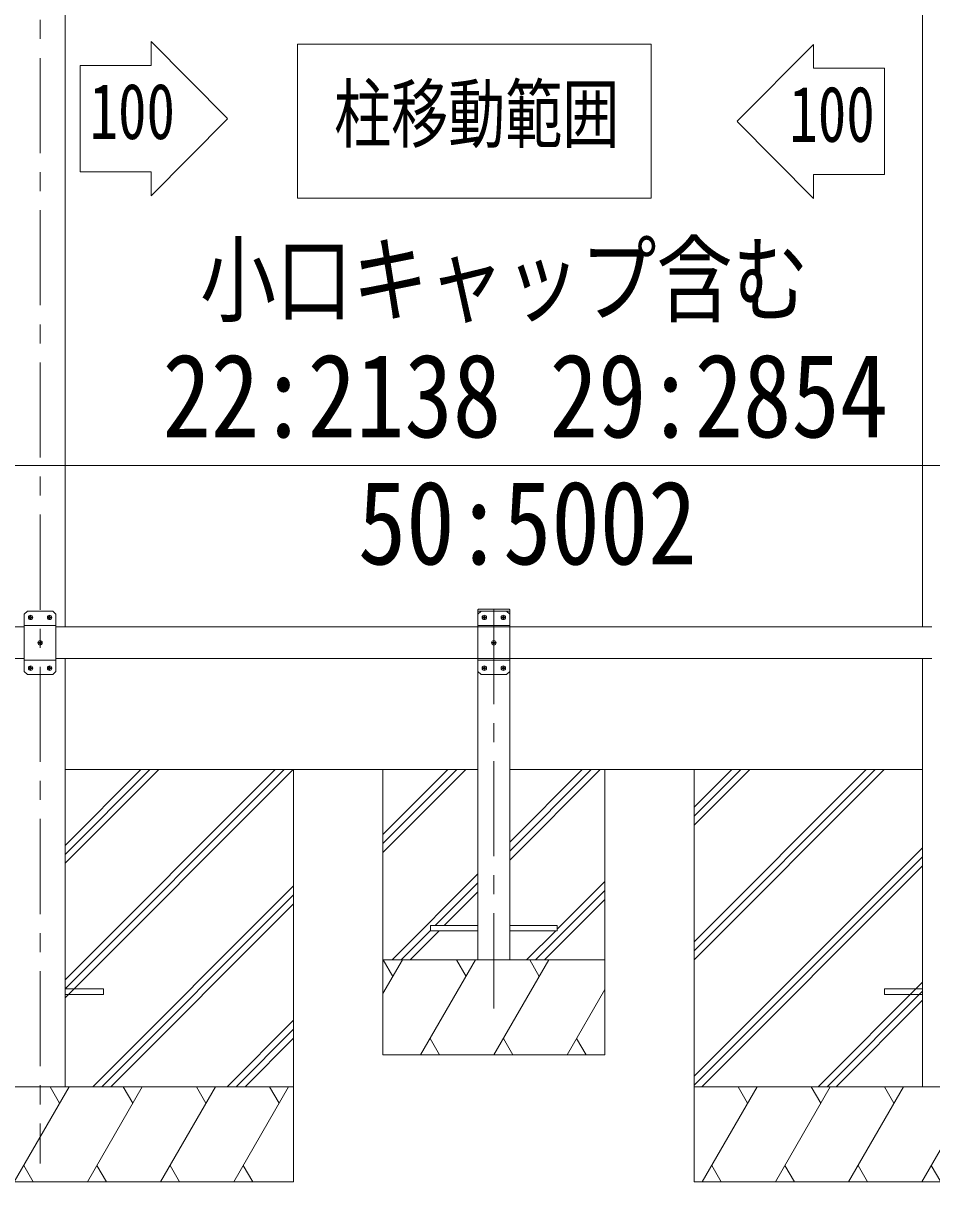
# Model space of a CAD drawing. Units: millimetres, scale not verified. Extents: x -8385 to 8479, y -5853 to 5787.
# Drawn here: x 3625 to 5058, y -3068 to -1240 of the extents above; entities that cross this region are included whole.
import ezdxf
from ezdxf.enums import TextEntityAlignment as Align

# ---------------------------------------------------------------- set-up
doc = ezdxf.new("R2010")
doc.units = ezdxf.units.MM
doc.header["$LTSCALE"] = 30
doc.linetypes.add('CHAIN1', pattern=[8, 5, -1, 1, -1])
for name, color, linetype, lineweight in [('0-0_0', 7, 'Continuous', 9), ('0-1_本体', 4, 'Continuous', 9), ('0-2_部品', 7, 'Continuous', 9), ('0-3_ELV2', 4, 'Continuous', 9), ('0-4_TABLE1', 3, 'Continuous', 9), ('0-5_DIM1', 3, 'Continuous', 9), ('0-6_OTH_LINE', 6, 'Continuous', 9), ('0-8_PARTS2', 5, 'CHAIN1', 9), ('0-A_寸法', 6, 'Continuous', 9)]:
    doc.layers.add(name, color=color, linetype=linetype, lineweight=lineweight)
doc.layers.add('0-7_SHAPE', color=7, linetype='Continuous')
doc.styles.add('ＭＳ ゴシック', font='')
doc.styles.get('ＭＳ ゴシック').set_extended_font_data('MS Gothic')

msp = doc.modelspace()

# ---------------------------------------------------------------- linework, layer by layer
at = {"layer": '0-0_0'}
for p, q in [((3690.83, -2777.4), (4050.7, -2417.54)), ((3690.83, -2749.12), (4022.41, -2417.54)), ((3690.83, -2763.26), (4036.56, -2417.54)), ((3690.83, -2565.27), (3838.57, -2417.54)), ((3690.83, -2551.13), (3824.42, -2417.54)), ((3690.83, -2536.99), (3810.28, -2417.54)), ((3690.83, -2417.54), (4342.33, -2417.54)), ((4051.43, -2417.54), (4051.43, -3067.54)), ((4192.33, -2417.54), (4192.33, -2867.54)), ((4192.33, -2519.89), (4294.68, -2417.54)), ((4192.33, -2534.03), (4308.82, -2417.54)), ((4192.33, -2548.17), (4322.96, -2417.54)), ((4392.33, -2560.3), (4535.1, -2417.54)), ((4392.33, -2546.16), (4520.95, -2417.54)), ((4392.33, -2532.02), (4506.81, -2417.54)), ((4392.33, -2417.54), (5043.83, -2417.54)), ((4542.33, -2867.54), (4542.33, -2417.54)), ((4683.43, -2689.04), (4954.94, -2417.54)), ((4683.43, -2703.18), (4969.08, -2417.54)), ((4683.43, -2717.32), (4983.22, -2417.54)), ((4683.43, -2476.91), (4742.8, -2417.54)), ((4683.43, -2491.05), (4756.95, -2417.54)), ((4683.43, -2505.19), (4771.09, -2417.54)), ((4683.43, -2901.17), (5043.83, -2540.78)), ((4683.43, -2915.31), (5043.83, -2554.92)), ((4695.35, -2917.54), (5043.83, -2569.06)), ((4206.81, -2717.54), (4342.33, -2582.02)), ((4467.33, -2669.15), (4542.33, -2594.15)), ((3734.54, -2917.54), (4051.43, -2600.65)), ((4274.95, -2663.54), (4342.33, -2596.16)), ((4289.09, -2663.54), (4342.33, -2610.3)), ((4433.08, -2717.54), (4542.33, -2608.3)), ((3748.69, -2917.54), (4051.43, -2614.79)), ((3762.83, -2917.54), (4051.43, -2628.93)), ((4447.23, -2717.54), (4542.33, -2622.44)), ((4220.95, -2717.54), (4267.33, -2671.16)), ((4235.09, -2717.54), (4281.09, -2671.54)), ((4418.94, -2717.54), (4464.94, -2671.54)), ((4192.33, -2770.66), (4223, -2717.54)), ((4192.33, -2717.54), (4542.33, -2717.54)), ((4208, -2743.52), (4192.99, -2717.54)), ((4251.86, -2867.54), (4338.47, -2717.54)), ((4323.47, -2743.52), (4308.46, -2717.54)), ((4367.33, -2867.54), (4453.94, -2717.54)), ((4438.94, -2743.52), (4423.94, -2717.54)), ((4879.2, -2917.54), (5043.83, -2752.91)), ((4482.8, -2867.54), (4542.33, -2764.44)), ((4893.34, -2917.54), (5043.83, -2767.05)), ((4907.48, -2917.54), (5043.83, -2781.19)), ((3946.68, -2917.54), (4051.43, -2812.78)), ((3960.82, -2917.54), (4051.43, -2826.92)), ((3974.96, -2917.54), (4051.43, -2841.07)), ((4266.86, -2841.56), (4281.86, -2867.54)), ((4382.33, -2841.56), (4397.33, -2867.54)), ((4497.8, -2841.56), (4512.8, -2867.54)), ((4192.33, -2867.54), (4542.33, -2867.54)), ((4051.43, -2917.54), (3251.43, -2917.54)), ((3610.55, -3067.54), (3697.15, -2917.54)), ((3682.15, -2943.52), (3667.15, -2917.54)), ((3726.02, -3067.54), (3812.62, -2917.54)), ((3797.62, -2943.52), (3782.62, -2917.54)), ((3841.49, -3067.54), (3928.09, -2917.54)), ((3898.09, -2917.54), (3913.09, -2943.52)), ((3956.96, -3067.54), (4043.56, -2917.54)), ((4013.56, -2917.54), (4028.56, -2943.52)), ((5483.43, -2917.54), (4683.43, -2917.54)), ((4696.14, -3067.54), (4782.74, -2917.54)), ((4767.74, -2943.52), (4752.74, -2917.54)), ((4811.61, -3067.54), (4898.21, -2917.54)), ((4883.21, -2943.52), (4868.21, -2917.54)), ((4927.08, -3067.54), (5013.68, -2917.54)), ((4998.68, -2943.52), (4983.68, -2917.54)), ((5042.55, -3067.54), (5129.15, -2917.54)), ((3625.55, -3041.56), (3640.55, -3067.54)), ((3741.02, -3041.56), (3756.02, -3067.54)), ((3856.49, -3041.56), (3871.49, -3067.54)), ((3971.96, -3041.56), (3986.96, -3067.54)), ((4711.14, -3041.56), (4726.14, -3067.54)), ((4826.61, -3041.56), (4841.61, -3067.54)), ((4942.08, -3041.56), (4957.08, -3067.54)), ((5057.55, -3041.56), (5072.55, -3067.54))]:
    msp.add_line(p, q, dxfattribs=at)
for points in [[(3251.43, -2417.54), (3251.43, -3067.54), (4051.43, -3067.54)], [(4683.43, -2417.54), (4683.43, -3067.54), (5483.43, -3067.54)]]:
    msp.add_lwpolyline(points, dxfattribs=at)
at = {"layer": '0-1_本体'}
for p, q in [((3690.93, 194.92), (3690.93, -2192.54)), ((5043.83, 194.92), (5043.83, -2192.54)), ((3690.93, -2242.54), (3690.93, -2917.54)), ((5043.83, -2242.54), (5043.83, -2917.54))]:
    msp.add_line(p, q, dxfattribs=at)
at = {"layer": '0-1_本体', "color": 5, "linetype": 'CHAIN1'}
msp.add_line((4367.33, -2794.1), (4367.33, -2135.23), dxfattribs=at)
at = {"layer": '0-2_部品', "color": 4}
for p, q in [((3690.83, -2763.04), (3751.43, -2763.04)), ((3690.83, -2772.04), (3751.43, -2772.04)), ((3751.43, -2763.04), (3751.43, -2772.04)), ((4983.43, -2763.04), (5043.83, -2763.04)), ((4983.43, -2763.04), (4983.43, -2772.04)), ((4983.43, -2772.04), (5043.83, -2772.04))]:
    msp.add_line(p, q, dxfattribs=at)
at = {"layer": '0-3_ELV2'}
for p, q in [((4342.03, -2167.54), (4342.14, -2165.49)), ((4392.63, -2167.54), (4342.03, -2167.54)), ((4342.33, -2717.54), (4342.33, -2167.54)), ((4342.33, -2172.54), (4342.33, -2262.54)), ((4391.53, -2164.54), (4343.14, -2164.54)), ((4387.33, -2167.54), (4392.33, -2172.54)), ((4392.33, -2717.54), (4392.33, -2167.54)), ((4392.33, -2262.54), (4392.33, -2172.54)), ((4392.63, -2167.54), (4392.52, -2165.49)), ((4392.33, -2190.24), (4342.33, -2190.24)), ((4351.07, -2177.12), (4350.23, -2177.12)), ((4353.59, -2177.96), (4354.43, -2177.96)), ((4381.07, -2177.12), (4380.23, -2177.12)), ((4383.59, -2177.96), (4384.43, -2177.96)), ((4366.07, -2217.12), (4365.23, -2217.12)), ((4368.59, -2217.96), (4369.43, -2217.96)), ((4392.33, -2244.84), (4342.33, -2244.84)), ((4347.33, -2267.54), (4342.33, -2262.54)), ((4351.07, -2257.12), (4350.23, -2257.12)), ((4353.59, -2257.96), (4354.43, -2257.96)), ((4381.07, -2257.12), (4380.23, -2257.12)), ((4383.59, -2257.96), (4384.43, -2257.96)), ((4342.33, -2663.54), (4267.33, -2663.54)), ((4392.33, -2671.54), (4467.33, -2671.54))]:
    msp.add_line(p, q, dxfattribs=at)
for points in [[(4387.33, -2167.54), (4347.33, -2167.54), (4342.33, -2172.54)], [(4350.23, -2177.12), (4350.23, -2177.96), (4351.07, -2177.96)], [(4352.75, -2176.28), (4352.75, -2175.44), (4351.91, -2175.44), (4351.91, -2176.28)], [(4351.91, -2178.8), (4351.91, -2179.64), (4352.75, -2179.64), (4352.75, -2178.8)], [(4354.43, -2177.96), (4354.43, -2177.12), (4353.59, -2177.12)], [(4380.23, -2177.12), (4380.23, -2177.96), (4381.07, -2177.96)], [(4382.75, -2176.28), (4382.75, -2175.44), (4381.91, -2175.44), (4381.91, -2176.28)], [(4381.91, -2178.8), (4381.91, -2179.64), (4382.75, -2179.64), (4382.75, -2178.8)], [(4384.43, -2177.96), (4384.43, -2177.12), (4383.59, -2177.12)], [(4365.23, -2217.12), (4365.23, -2217.96), (4366.07, -2217.96)], [(4367.75, -2216.28), (4367.75, -2215.44), (4366.91, -2215.44), (4366.91, -2216.28)], [(4366.91, -2218.8), (4366.91, -2219.64), (4367.75, -2219.64), (4367.75, -2218.8)], [(4369.43, -2217.96), (4369.43, -2217.12), (4368.59, -2217.12)], [(4347.33, -2267.54), (4387.33, -2267.54), (4392.33, -2262.54)], [(4350.23, -2257.12), (4350.23, -2257.96), (4351.07, -2257.96)], [(4352.75, -2256.28), (4352.75, -2255.44), (4351.91, -2255.44), (4351.91, -2256.28)], [(4351.91, -2258.8), (4351.91, -2259.64), (4352.75, -2259.64), (4352.75, -2258.8)], [(4354.43, -2257.96), (4354.43, -2257.12), (4353.59, -2257.12)], [(4380.23, -2257.12), (4380.23, -2257.96), (4381.07, -2257.96)], [(4382.75, -2256.28), (4382.75, -2255.44), (4381.91, -2255.44), (4381.91, -2256.28)], [(4381.91, -2258.8), (4381.91, -2259.64), (4382.75, -2259.64), (4382.75, -2258.8)], [(4384.43, -2257.96), (4384.43, -2257.12), (4383.59, -2257.12)], [(4267.33, -2663.54), (4267.33, -2671.54), (4342.33, -2671.54)], [(4467.33, -2671.54), (4467.33, -2663.54), (4392.33, -2663.54)]]:
    msp.add_lwpolyline(points, dxfattribs=at)
for centre in [(4352.33, -2177.54), (4382.33, -2177.54), (4367.33, -2217.54), (4352.33, -2257.54), (4382.33, -2257.54)]:
    msp.add_circle(centre, 3.5, dxfattribs=at)
for centre, radius, start, end in [((4343.14, -2165.54), 1, 90, 176.99994), ((4391.53, -2165.54), 1, 3.00011, 90), ((4351.07, -2176.28), 0.84, 270, 0), ((4351.07, -2178.8), 0.84, 0, 90), ((4353.59, -2176.28), 0.84, 180, 270), ((4353.59, -2178.8), 0.84, 90, 180), ((4381.07, -2176.28), 0.84, 270, 0), ((4381.07, -2178.8), 0.84, 0, 90), ((4383.59, -2176.28), 0.84, 180, 270), ((4383.59, -2178.8), 0.84, 90, 180), ((4366.07, -2216.28), 0.84, 270, 0), ((4366.07, -2218.8), 0.84, 0, 90), ((4368.59, -2216.28), 0.84, 180, 270), ((4368.59, -2218.8), 0.84, 90, 180), ((4351.07, -2256.28), 0.84, 270, 0), ((4351.07, -2258.8), 0.84, 0, 90), ((4353.59, -2256.28), 0.84, 180, 270), ((4353.59, -2258.8), 0.84, 90, 180), ((4381.07, -2256.28), 0.84, 270, 0), ((4381.07, -2258.8), 0.84, 0, 90), ((4383.59, -2256.28), 0.84, 180, 270), ((4383.59, -2258.8), 0.84, 90, 180)]:
    msp.add_arc(centre, radius, start, end, dxfattribs=at)
at = {"layer": '0-4_TABLE1'}
for p, q in [((2950.33, -2192.54), (3626.43, -2192.54)), ((3676.43, -2192.54), (5058.33, -2192.54)), ((2950.33, -2242.54), (3626.43, -2242.54)), ((3676.43, -2242.54), (5058.33, -2242.54))]:
    msp.add_line(p, q, dxfattribs=at)
at = {"layer": '0-5_DIM1'}
for p, q in [((3631.43, -2167.54), (3626.43, -2172.54)), ((3626.43, -2172.54), (3626.43, -2262.54)), ((3671.43, -2167.54), (3631.43, -2167.54)), ((3671.43, -2167.54), (3676.43, -2172.54)), ((3676.43, -2262.54), (3676.43, -2172.54)), ((3676.43, -2190.24), (3626.43, -2190.24)), ((3635.17, -2177.12), (3634.33, -2177.12)), ((3637.69, -2177.96), (3638.53, -2177.96)), ((3665.17, -2177.12), (3664.33, -2177.12)), ((3667.69, -2177.96), (3668.53, -2177.96)), ((3771.23, -2192.54), (3771.23, -2192.44)), ((3650.17, -2217.12), (3649.33, -2217.12)), ((3652.69, -2217.96), (3653.53, -2217.96)), ((3676.43, -2244.84), (3626.43, -2244.84)), ((3631.43, -2267.54), (3626.43, -2262.54)), ((3635.17, -2257.12), (3634.33, -2257.12)), ((3637.69, -2257.96), (3638.53, -2257.96)), ((3665.17, -2257.12), (3664.33, -2257.12)), ((3667.69, -2257.96), (3668.53, -2257.96)), ((3671.43, -2267.54), (3676.43, -2262.54)), ((3631.43, -2267.54), (3671.43, -2267.54))]:
    msp.add_line(p, q, dxfattribs=at)
for points in [[(3634.33, -2177.12), (3634.33, -2177.96), (3635.17, -2177.96)], [(3636.85, -2176.28), (3636.85, -2175.44), (3636.01, -2175.44), (3636.01, -2176.28)], [(3636.01, -2178.8), (3636.01, -2179.64), (3636.85, -2179.64), (3636.85, -2178.8)], [(3638.53, -2177.96), (3638.53, -2177.12), (3637.69, -2177.12)], [(3664.33, -2177.12), (3664.33, -2177.96), (3665.17, -2177.96)], [(3666.85, -2176.28), (3666.85, -2175.44), (3666.01, -2175.44), (3666.01, -2176.28)], [(3666.01, -2178.8), (3666.01, -2179.64), (3666.85, -2179.64), (3666.85, -2178.8)], [(3668.53, -2177.96), (3668.53, -2177.12), (3667.69, -2177.12)], [(3649.33, -2217.12), (3649.33, -2217.96), (3650.17, -2217.96)], [(3651.85, -2216.28), (3651.85, -2215.44), (3651.01, -2215.44), (3651.01, -2216.28)], [(3651.01, -2218.8), (3651.01, -2219.64), (3651.85, -2219.64), (3651.85, -2218.8)], [(3653.53, -2217.96), (3653.53, -2217.12), (3652.69, -2217.12)], [(3634.33, -2257.12), (3634.33, -2257.96), (3635.17, -2257.96)], [(3636.85, -2256.28), (3636.85, -2255.44), (3636.01, -2255.44), (3636.01, -2256.28)], [(3636.01, -2258.8), (3636.01, -2259.64), (3636.85, -2259.64), (3636.85, -2258.8)], [(3638.53, -2257.96), (3638.53, -2257.12), (3637.69, -2257.12)], [(3664.33, -2257.12), (3664.33, -2257.96), (3665.17, -2257.96)], [(3666.85, -2256.28), (3666.85, -2255.44), (3666.01, -2255.44), (3666.01, -2256.28)], [(3666.01, -2258.8), (3666.01, -2259.64), (3666.85, -2259.64), (3666.85, -2258.8)], [(3668.53, -2257.96), (3668.53, -2257.12), (3667.69, -2257.12)]]:
    msp.add_lwpolyline(points, dxfattribs=at)
for centre in [(3636.43, -2177.54), (3666.43, -2177.54), (3651.43, -2217.54), (3636.43, -2257.54), (3666.43, -2257.54)]:
    msp.add_circle(centre, 3.5, dxfattribs=at)
for centre, start, end in [((3635.17, -2176.28), 270, 0), ((3635.17, -2178.8), 0, 90), ((3637.69, -2176.28), 180, 270), ((3637.69, -2178.8), 90, 180), ((3665.17, -2176.28), 270, 0), ((3665.17, -2178.8), 0, 90), ((3667.69, -2176.28), 180, 270), ((3667.69, -2178.8), 90, 180), ((3650.17, -2216.28), 270, 0), ((3650.17, -2218.8), 0, 90), ((3652.69, -2216.28), 180, 270), ((3652.69, -2218.8), 90, 180), ((3635.17, -2256.28), 270, 0), ((3635.17, -2258.8), 0, 90), ((3637.69, -2256.28), 180, 270), ((3637.69, -2258.8), 90, 180), ((3665.17, -2256.28), 270, 0), ((3665.17, -2258.8), 0, 90), ((3667.69, -2256.28), 180, 270), ((3667.69, -2258.8), 90, 180)]:
    msp.add_arc(centre, 0.84, start, end, dxfattribs=at)
at = {"layer": '0-6_OTH_LINE', "color": 7}
for p, q in [((3826.67, -1269.41), (3826.67, -1307.04)), ((3826.67, -1269.41), (3946.9, -1390.62)), ((4057.7, -1516.36), (4057.7, -1273.32)), ((4057.7, -1273.32), (4615.74, -1273.32)), ((4871.46, -1273.86), (4751.23, -1395.07)), ((4871.46, -1273.86), (4871.46, -1311.5)), ((3826.67, -1512.45), (3946.9, -1391.24)), ((4871.46, -1516.9), (4751.23, -1395.69)), ((3826.67, -1474.82), (3714.44, -1474.82)), ((3826.67, -1474.82), (3826.67, -1512.45)), ((4871.46, -1479.27), (4983.69, -1479.27)), ((4871.46, -1479.27), (4871.46, -1516.9))]:
    msp.add_line(p, q, dxfattribs=at)
for points in [[(4615.74, -1273.32), (4615.74, -1516.36), (4057.7, -1516.36)], [(3826.67, -1307.04), (3714.44, -1307.04), (3714.44, -1474.82)], [(4871.46, -1311.5), (4983.69, -1311.5), (4983.69, -1479.27)]]:
    msp.add_lwpolyline(points, dxfattribs=at)
at = {"layer": '0-8_PARTS2'}
msp.add_line((3651.33, 624.63), (3651.33, -3038.83), dxfattribs=at)
at = {"layer": '0-A_寸法'}
msp.add_line((2940.33, -1938.12), (5794.33, -1938.12), dxfattribs=at)

# ---------------------------------------------------------------- texts
at = {"layer": '0-6_OTH_LINE', "color": 7, "style": 'ＭＳ ゴシック'}
for s, height, width, p in [('柱移動範囲', 87.98, 0.75, (4115.36, -1453.92)), ('100', 87.98, 0.75, (3729.55, -1449.54)), ('100', 87.98, 0.75, (4833.58, -1453.99)), ('22:2138 29:2854 ', 132, 0.85, (3844.6, -1933.2)), ('50:5002', 132, 0.85, (4152.82, -2133.51))]:
    msp.add_text(s, height=height, dxfattribs=dict(at, width=width)).set_placement(p, align=Align.BOTTOM_LEFT)
at = {"layer": '0-7_SHAPE', "style": 'ＭＳ ゴシック', "width": 0.8}
msp.add_text('小口キャップ含む', height=110, dxfattribs=at).set_placement((3903.73, -1732.79), align=Align.BOTTOM_LEFT)

doc.saveas('drawing.dxf')
